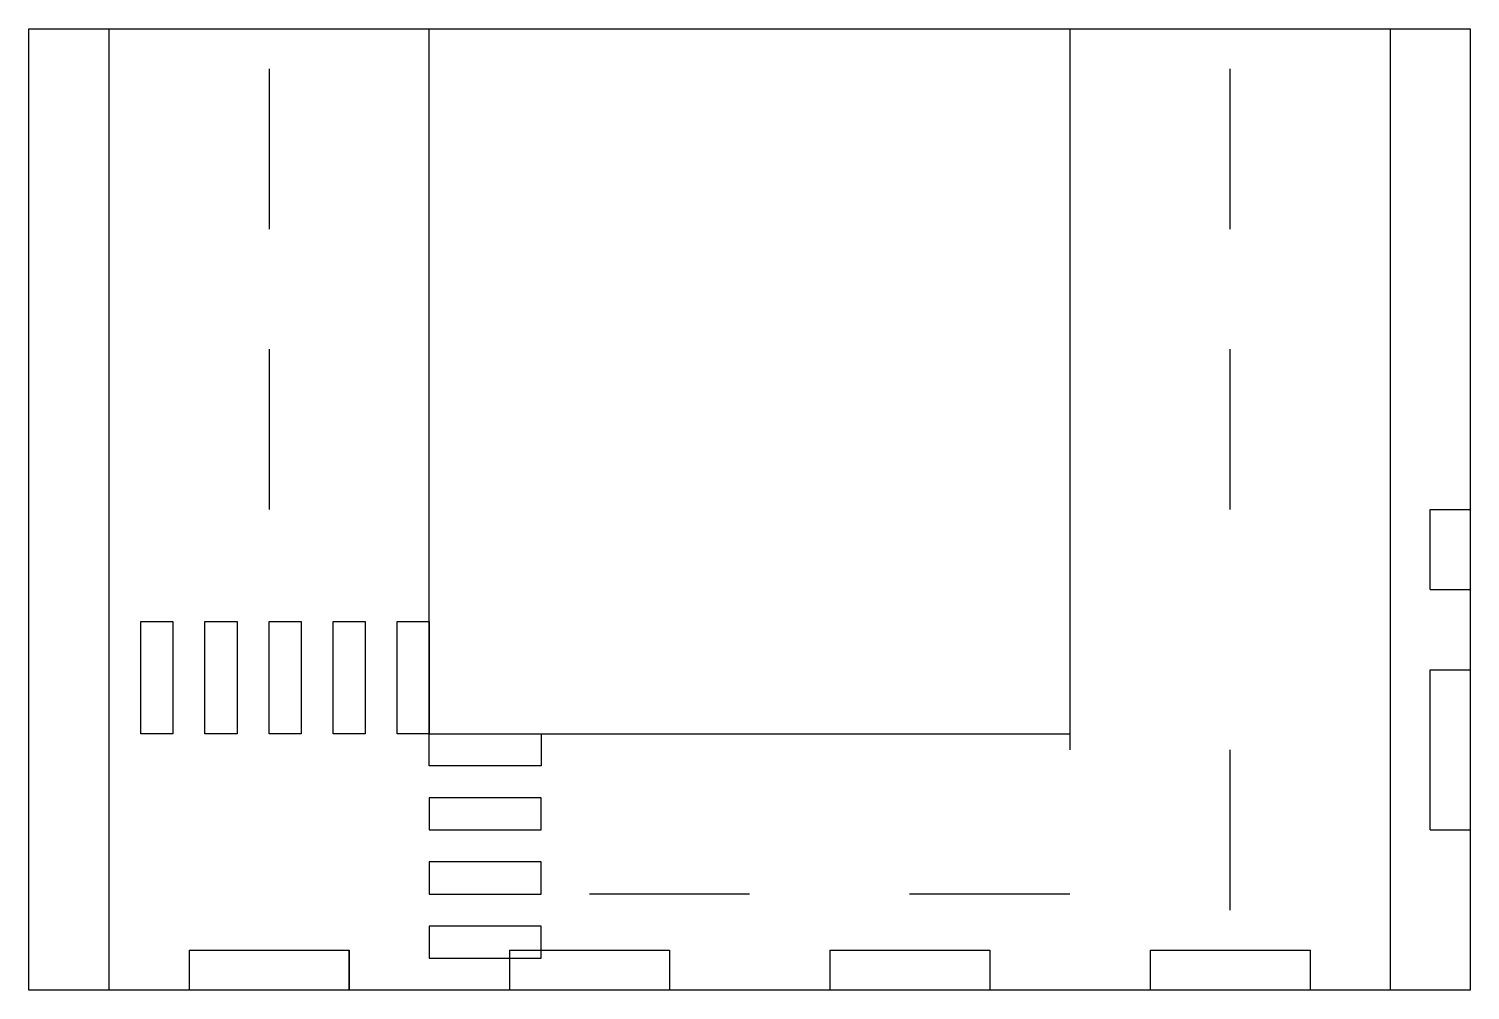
# Model space of a CAD drawing. Header units: millimetres. Extents: x -400 to 500, y 400 to 1000.
import ezdxf

# ---------------------------------------------------------------- set-up
doc = ezdxf.new("R2010")
doc.units = ezdxf.units.MM
doc.layers.get('0').update_dxf_attribs({"linetype": 'CONTINUOUS'})

msp = doc.modelspace()

# ---------------------------------------------------------------- linework, layer by layer
for p, q in [((-350, 1000), (-350, 400)), ((-150, 560), (-150, 1000)), ((250, 1000), (250, 550)), ((450, 1000), (450, 400)), ((-250, 975), (-250, 875)), ((350, 975), (350, 875)), ((-250, 800), (-250, 700)), ((350, 800), (350, 700)), ((475, 650.1), (475, 700)), ((475, 700), (500, 700)), ((475, 650.1), (500, 650.1)), ((475, 600), (500, 600)), ((475, 500.1), (475, 600)), ((-150, 560), (250, 560)), ((350, 550), (350, 450)), ((475, 500.1), (500, 500.1)), ((50, 460), (-50, 460)), ((250, 460), (150, 460)), ((-299.9, 425), (-299.9, 400)), ((-299.9, 425), (-200, 425)), ((-99.9, 425), (-99.9, 400)), ((-99.9, 425), (0, 425)), ((0, 425), (0, 400)), ((100.1, 425), (100.1, 400)), ((100.1, 425), (200, 425)), ((200, 425), (200, 400)), ((300.1, 425), (400, 425)), ((300.1, 425), (300.1, 400)), ((400, 425), (400, 400))]:
    msp.add_line(p, q)
for points in [[(-400, 400), (-400, 1000), (500, 1000), (500, 400)], [(-330, 560), (-330, 630), (-310, 630), (-310, 560)], [(-290, 560), (-290, 630), (-270, 630), (-270, 560)], [(-230, 560), (-250, 560), (-250, 630), (-230, 630)], [(-190, 630), (-190, 560), (-210, 560), (-210, 630)], [(-150, 630), (-150, 560), (-170, 560), (-170, 630)], [(-80, 560), (-80, 540), (-150, 540), (-150, 560)], [(-150, 500), (-80, 500), (-80, 520), (-150, 520)], [(-150, 460), (-80, 460), (-80, 480), (-150, 480)], [(-80, 420), (-80, 440), (-150, 440), (-150, 420)], [(-200, 425), (-200, 400)]]:
    msp.add_lwpolyline(points, close=True)

doc.saveas('drawing.dxf')
